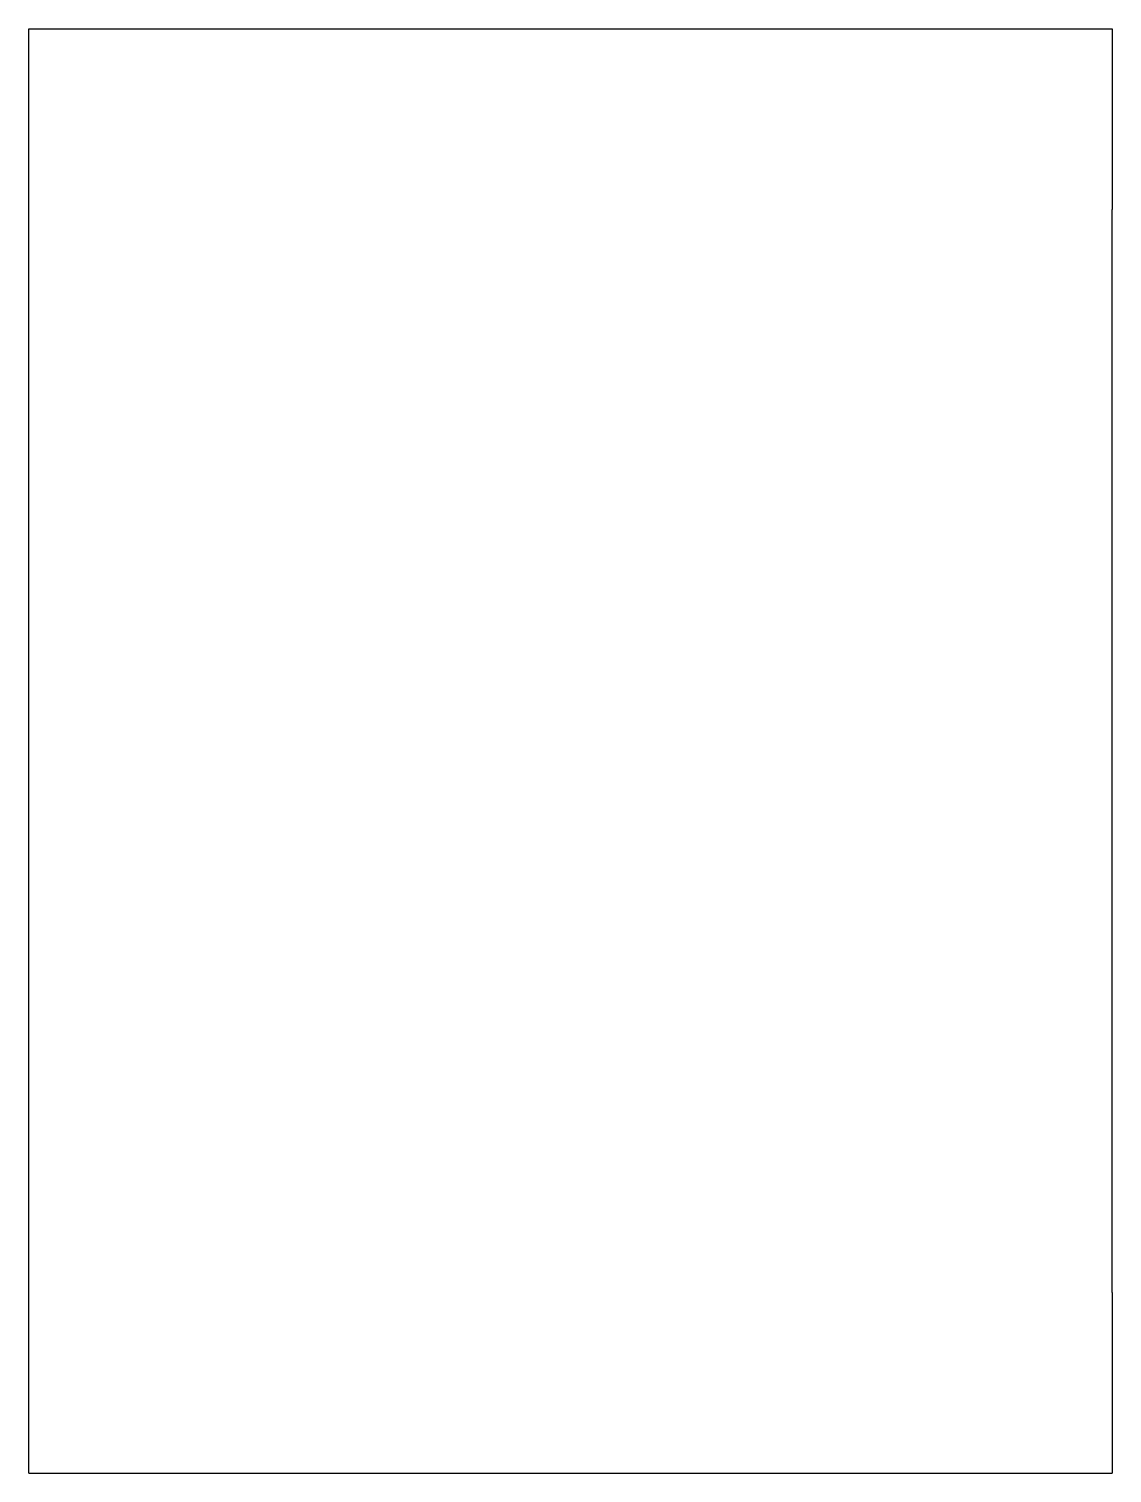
# Model space of a CAD drawing. Header units: metres. Extents: x -15 to 15, y -20 to 20.
import ezdxf

# ---------------------------------------------------------------- set-up
doc = ezdxf.new("R2010")
doc.units = ezdxf.units.M

msp = doc.modelspace()

# ---------------------------------------------------------------- linework, layer by layer
for points in [[(-15, 15), (-15, 15.157), (-15, 15.314), (-15, 15.47), (-15, 15.626), (-15, 15.781), (-15, 15.936), (-15, 16.09), (-15, 16.242), (-15, 16.393), (-15, 16.544), (-15, 16.693), (-15, 16.838), (-15, 16.983), (-15, 17.128), (-15, 17.268), (-15, 17.405), (-15, 17.542), (-15, 17.678), (-15, 17.806), (-15, 17.935), (-15, 18.063), (-15, 18.184), (-15, 18.301), (-15, 18.418), (-15, 18.536), (-15, 18.64), (-15, 18.745), (-15, 18.849), (-15, 18.948), (-15, 19.039), (-15, 19.13), (-15, 19.221), (-15, 19.299), (-15, 19.375), (-15, 19.451), (-15, 19.522), (-15, 19.582), (-15, 19.642), (-15, 19.702), (-15, 19.75), (-15, 19.794), (-15, 19.837), (-15, 19.878), (-15, 19.905), (-15, 19.931), (-15, 19.957), (-15, 19.974), (-15, 19.982), (-15, 19.991), (-15, 20)], [(-15, 20), (-14.4, 20), (-13.8, 20), (-13.2, 20), (-12.6, 20), (-12, 20), (-11.4, 20), (-10.8, 20), (-10.2, 20), (-9.6, 20), (-9, 20), (-8.4, 20), (-7.8, 20), (-7.2, 20), (-6.6, 20), (-6, 20), (-5.4, 20), (-4.8, 20), (-4.2, 20), (-3.6, 20), (-3, 20), (-2.4, 20), (-1.8, 20), (-1.2, 20), (-0.6, 20), (0, 20), (0.6, 20), (1.2, 20), (1.8, 20), (2.4, 20), (3, 20), (3.6, 20), (4.2, 20), (4.8, 20), (5.4, 20), (6, 20), (6.6, 20), (7.2, 20), (7.8, 20), (8.4, 20), (9, 20), (9.6, 20), (10.2, 20), (10.8, 20), (11.4, 20), (12, 20), (12.6, 20), (13.2, 20), (13.8, 20), (14.4, 20), (15, 20)], [(15, 20), (15, 19.991), (15, 19.982), (15, 19.974), (15, 19.957), (15, 19.931), (15, 19.905), (15, 19.878), (15, 19.837), (15, 19.794), (15, 19.75), (15, 19.702), (15, 19.642), (15, 19.582), (15, 19.522), (15, 19.451), (15, 19.375), (15, 19.299), (15, 19.221), (15, 19.13), (15, 19.039), (15, 18.948), (15, 18.849), (15, 18.745), (15, 18.64), (15, 18.536), (15, 18.418), (15, 18.301), (15, 18.184), (15, 18.063), (15, 17.935), (15, 17.806), (15, 17.678), (15, 17.542), (15, 17.405), (15, 17.268), (15, 17.128), (15, 16.983), (15, 16.838), (15, 16.693), (15, 16.544), (15, 16.393), (15, 16.242), (15, 16.09), (15, 15.936), (15, 15.781), (15, 15.626), (15, 15.47), (15, 15.314), (15, 15.157), (15, 15)], [(-15, -15), (-15, -14.4), (-15, -13.8), (-15, -13.2), (-15, -12.6), (-15, -12), (-15, -11.4), (-15, -10.8), (-15, -10.2), (-15, -9.6), (-15, -9), (-15, -8.4), (-15, -7.8), (-15, -7.2), (-15, -6.6), (-15, -6), (-15, -5.4), (-15, -4.8), (-15, -4.2), (-15, -3.6), (-15, -3), (-15, -2.4), (-15, -1.8), (-15, -1.2), (-15, -0.6), (-15, 0), (-15, 0.6), (-15, 1.2), (-15, 1.8), (-15, 2.4), (-15, 3), (-15, 3.6), (-15, 4.2), (-15, 4.8), (-15, 5.4), (-15, 6), (-15, 6.6), (-15, 7.2), (-15, 7.8), (-15, 8.4), (-15, 9), (-15, 9.6), (-15, 10.2), (-15, 10.8), (-15, 11.4), (-15, 12), (-15, 12.6), (-15, 13.2), (-15, 13.8), (-15, 14.4), (-15, 15)], [(15, -15), (15, -14.4), (15, -13.8), (15, -13.2), (15, -12.6), (15, -12), (15, -11.4), (15, -10.8), (15, -10.2), (15, -9.6), (15, -9), (15, -8.4), (15, -7.8), (15, -7.2), (15, -6.6), (15, -6), (15, -5.4), (15, -4.8), (15, -4.2), (15, -3.6), (15, -3), (15, -2.4), (15, -1.8), (15, -1.2), (15, -0.6), (15, 0), (15, 0.6), (15, 1.2), (15, 1.8), (15, 2.4), (15, 3), (15, 3.6), (15, 4.2), (15, 4.8), (15, 5.4), (15, 6), (15, 6.6), (15, 7.2), (15, 7.8), (15, 8.4), (15, 9), (15, 9.6), (15, 10.2), (15, 10.8), (15, 11.4), (15, 12), (15, 12.6), (15, 13.2), (15, 13.8), (15, 14.4), (15, 15)], [(-15, -20), (-15, -19.991), (-15, -19.982), (-15, -19.974), (-15, -19.957), (-15, -19.931), (-15, -19.905), (-15, -19.878), (-15, -19.837), (-15, -19.794), (-15, -19.75), (-15, -19.702), (-15, -19.642), (-15, -19.582), (-15, -19.522), (-15, -19.451), (-15, -19.375), (-15, -19.299), (-15, -19.221), (-15, -19.13), (-15, -19.039), (-15, -18.948), (-15, -18.849), (-15, -18.745), (-15, -18.64), (-15, -18.536), (-15, -18.418), (-15, -18.301), (-15, -18.184), (-15, -18.063), (-15, -17.935), (-15, -17.806), (-15, -17.678), (-15, -17.542), (-15, -17.405), (-15, -17.268), (-15, -17.128), (-15, -16.983), (-15, -16.838), (-15, -16.693), (-15, -16.544), (-15, -16.393), (-15, -16.242), (-15, -16.09), (-15, -15.936), (-15, -15.781), (-15, -15.626), (-15, -15.47), (-15, -15.314), (-15, -15.157), (-15, -15)], [(15, -15), (15, -15.157), (15, -15.314), (15, -15.47), (15, -15.626), (15, -15.781), (15, -15.936), (15, -16.09), (15, -16.242), (15, -16.393), (15, -16.544), (15, -16.693), (15, -16.838), (15, -16.983), (15, -17.128), (15, -17.268), (15, -17.405), (15, -17.542), (15, -17.678), (15, -17.806), (15, -17.935), (15, -18.063), (15, -18.184), (15, -18.301), (15, -18.418), (15, -18.536), (15, -18.64), (15, -18.745), (15, -18.849), (15, -18.948), (15, -19.039), (15, -19.13), (15, -19.221), (15, -19.299), (15, -19.375), (15, -19.451), (15, -19.522), (15, -19.582), (15, -19.642), (15, -19.702), (15, -19.75), (15, -19.794), (15, -19.837), (15, -19.878), (15, -19.905), (15, -19.931), (15, -19.957), (15, -19.974), (15, -19.982), (15, -19.991), (15, -20)], [(-15, -20), (-14.4, -20), (-13.8, -20), (-13.2, -20), (-12.6, -20), (-12, -20), (-11.4, -20), (-10.8, -20), (-10.2, -20), (-9.6, -20), (-9, -20), (-8.4, -20), (-7.8, -20), (-7.2, -20), (-6.6, -20), (-6, -20), (-5.4, -20), (-4.8, -20), (-4.2, -20), (-3.6, -20), (-3, -20), (-2.4, -20), (-1.8, -20), (-1.2, -20), (-0.6, -20), (0, -20), (0.6, -20), (1.2, -20), (1.8, -20), (2.4, -20), (3, -20), (3.6, -20), (4.2, -20), (4.8, -20), (5.4, -20), (6, -20), (6.6, -20), (7.2, -20), (7.8, -20), (8.4, -20), (9, -20), (9.6, -20), (10.2, -20), (10.8, -20), (11.4, -20), (12, -20), (12.6, -20), (13.2, -20), (13.8, -20), (14.4, -20), (15, -20)]]:
    msp.add_lwpolyline(points)

doc.saveas('drawing.dxf')
